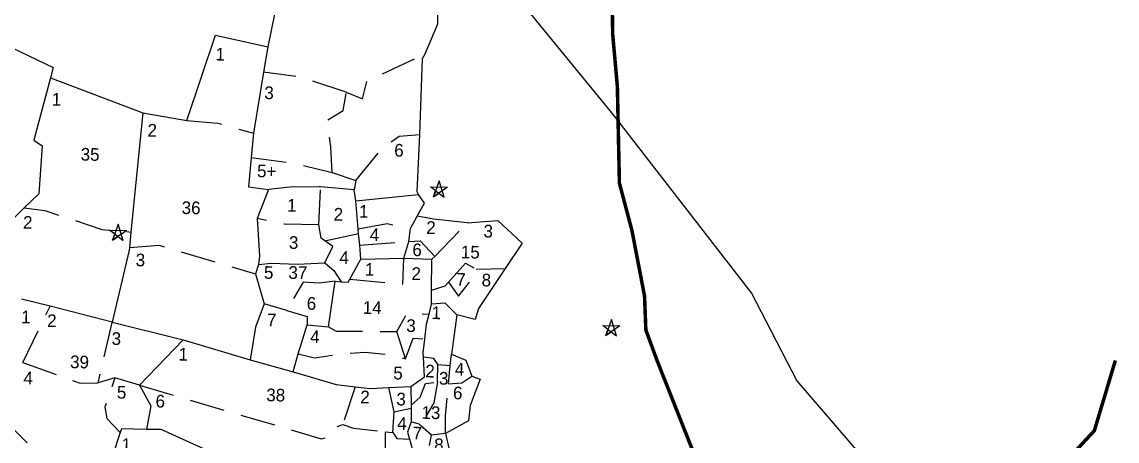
# Model space of a CAD drawing. Header units: metres. Extents: x 291156 to 294456, y 2095569 to 2100949.
# Drawn here: x 292436 to 293211, y 2099985 to 2100282 of the extents above; entities that cross this region are included whole.
import ezdxf
from ezdxf.enums import TextEntityAlignment as Align

# ---------------------------------------------------------------- set-up
doc = ezdxf.new("R2010")
doc.units = ezdxf.units.M
doc.header["$MEASUREMENT"] = 0
doc.linetypes.add('DASHED', pattern=[0.75, 0.5, -0.25])
doc.linetypes.add('DIVIDE', pattern=[1.25, 0.5, -0.25, 0, -0.25, 0, -0.25])
for name, color, linetype in [('OFF', 1, 'Continuous'), ('POLY_PARCEL', 6, 'Continuous'), ('POLY_SUBPARCEL', 6, 'DASHED'), ('SYM_STONE', 1, 'Continuous'), ('TEXT_MAPIN', 7, 'Continuous'), ('TEXT_PARCEL', 7, 'Continuous'), ('V_BOUND_LINE', 7, 'Continuous'), ('V_DIVIDE_LINE', 7, 'DIVIDE'), ('VILLAGE BOUNDRY', 15, 'Continuous')]:
    doc.layers.add(name, color=color, linetype=linetype)
doc.styles.add('TEXT_MAP', font='KRDEV050.TTF', dxfattribs={"height": 2.5})

# ---------------------------------------------------------------- blocks, each defined once
blk = doc.blocks.new('STONE_STAR')
for points in [[(-0.607, 0.197), (0.607, 0.197), (-0.376, -0.517), (-0.233, -0.075)], [(0, 0.639), (-0.376, -0.517), (0, -0.244), (0.375, -0.517)]]:
    blk.add_lwpolyline(points, close=True)
blk.add_lwpolyline([(-0.233, -0.075), (0, -0.244)])
blk = doc.blocks.new('DFSS')
at = {"layer": 'OFF'}
for points in [[(2645, 7660.47), (2643.7, 7664.31)], [(2603.81, 7656.9), (2601.44, 7656.1)], [(2650.92, 7650), (2648.91, 7649.68)]]:
    blk.add_lwpolyline(points, dxfattribs=at)
at = {"layer": 'POLY_PARCEL'}
for points in [[(2626.39, 7724.14), (2624.35, 7717.2), (2626.68, 7714.22), (2625.8, 7711.41), (2624.51, 7704.33)], [(2646.87, 7703.83), (2648.56, 7708.11), (2648.48, 7712.21), (2647.36, 7712.69), (2645.83, 7711.81), (2631.51, 7713.18), (2631.53, 7722.58)], [(2613.25, 7693.64), (2617.03, 7705.86), (2624.51, 7704.33)], [(2585.79, 7704.52), (2594.08, 7700.77), (2593.73, 7699.3)], [(2624.51, 7704.33), (2623.99, 7700.72)], [(2646.34, 7692.38), (2646.51, 7703.18), (2646.87, 7703.83)], [(2623.99, 7700.72), (2622.74, 7692.03)], [(2593.73, 7699.3), (2591.56, 7690.38), (2592.77, 7689.63), (2592.45, 7682.79), (2590.43, 7680.73)], [(2593.73, 7699.3), (2606.97, 7694.59)], [(2606.97, 7694.59), (2605.64, 7677.64)], [(2606.97, 7694.59), (2613.25, 7693.64)], [(2622.74, 7692.03), (2622.49, 7688.58)], [(2646.36, 7683.83), (2646.15, 7684.2), (2646.34, 7692.38)], [(2622.49, 7688.58), (2622.18, 7684.39), (2625.06, 7684.1)], [(2625.06, 7684.1), (2623.5, 7679.94)], [(2632.41, 7684.62), (2632.21, 7684.63), (2628.07, 7684.48), (2625.06, 7684.1)], [(2637.21, 7684.29), (2632.41, 7684.62)], [(2637.49, 7682.77), (2637.21, 7684.29)], [(2637.49, 7682.77), (2646.36, 7683.83)], [(2646.24, 7680.77), (2647.23, 7682.61), (2646.36, 7683.83)], [(2637.9, 7678.8), (2637.49, 7682.77)], [(2590.43, 7680.73), (2587.1, 7677.38)], [(2653.35, 7679.94), (2648.56, 7680.4), (2646.24, 7680.77)], [(2653.35, 7679.94), (2657.7, 7680.39), (2661.22, 7677.26), (2658.87, 7673.59)], [(2623.5, 7679.94), (2623.97, 7674.59), (2623.83, 7673.41)], [(2637.97, 7678.1), (2637.9, 7678.8)], [(2605.64, 7677.64), (2605.46, 7675.42)], [(2638.15, 7676.45), (2637.97, 7678.1)], [(2638.35, 7674.49), (2638.15, 7676.45)], [(2605.46, 7675.42), (2605.43, 7675.05), (2603.24, 7664.78)], [(2636.85, 7671.61), (2638.35, 7674.49)], [(2638.35, 7674.49), (2644.44, 7674.73)], [(2644.44, 7674.73), (2648.44, 7674.68)], [(2648.5, 7670.29), (2648.44, 7674.68)], [(2623.83, 7673.41), (2623.44, 7672.09)], [(2658.87, 7673.59), (2655.19, 7667.85), (2654.79, 7666.24), (2652.13, 7666.88)], [(2623.44, 7672.09), (2624.75, 7667.82)], [(2633.97, 7664.79), (2634.8, 7671.26)], [(2634.8, 7671.26), (2635.63, 7671.22)], [(2635.63, 7671.22), (2636.62, 7671.19), (2636.85, 7671.61)], [(2648.53, 7668.31), (2648.5, 7670.29)], [(2624.75, 7667.82), (2623.59, 7664.5), (2622.95, 7659.86)], [(2648.2, 7666.87), (2648.53, 7668.31)], [(2652.13, 7666.88), (2650.44, 7668.49), (2648.53, 7668.31)], [(2594.38, 7666.86), (2590.32, 7667.75)], [(2603.24, 7664.78), (2594.38, 7666.86)], [(2647.67, 7663.32), (2647.87, 7665.45), (2648.2, 7666.87)], [(2652.13, 7666.88), (2651.49, 7661.26)], [(2603.24, 7664.78), (2613.36, 7662.47)], [(2629.73, 7660.86), (2630.92, 7664.98)], [(2630.92, 7664.98), (2633.97, 7664.79)], [(2647.54, 7660.73), (2647.49, 7661.36), (2647.67, 7663.32)], [(2613.36, 7662.47), (2607.3, 7655.93)], [(2613.36, 7662.47), (2622.95, 7659.86)], [(2629.07, 7658.27), (2629.73, 7660.86)], [(2645.86, 7656.56), (2647.77, 7657.94), (2647.54, 7660.73)], [(2651.49, 7661.26), (2653.58, 7660.45), (2654.46, 7658.2)], [(2622.95, 7659.86), (2629.07, 7658.27)], [(2629.07, 7658.27), (2635.21, 7656.6), (2637.92, 7656.34)], [(2654.46, 7658.2), (2655.67, 7657.8), (2654.3, 7654.02), (2654.14, 7651.85), (2650.92, 7650)], [(2607.3, 7655.93), (2608.98, 7653.01), (2608.46, 7649.66)], [(2637.92, 7656.34), (2640.06, 7656.13), (2642.71, 7656.32)], [(2642.71, 7656.32), (2645.86, 7656.56)], [(2645.86, 7656.56), (2645.93, 7653.9)], [(2645.93, 7653.9), (2645.95, 7653.45)], [(2591.57, 7647.4), (2591.34, 7647.56), (2587.33, 7651.33), (2585.92, 7653.37)], [(2645.95, 7653.45), (2646, 7651.51)], [(2646, 7651.51), (2645.52, 7650.06), (2645.83, 7649.06)], [(2608.46, 7649.66), (2604.88, 7649.66), (2604.71, 7649.11)], [(2616.73, 7647.04), (2610.53, 7649.69), (2608.46, 7649.66)], [(2650.92, 7650), (2652.47, 7643.74)], [(2604.71, 7649.11), (2603.66, 7645.66)], [(2645.83, 7649.06), (2646.24, 7647.73)]]:
    blk.add_lwpolyline(points, dxfattribs=at)
at = {"layer": 'POLY_SUBPARCEL', "ltscale": 10, "flags": 128}
for points in [[(2635.79, 7698.15), (2638.09, 7697.26), (2638.67, 7699.75), (2646.87, 7703.83)], [(2635.79, 7698.15), (2629.4, 7700.13), (2623.99, 7700.72)], [(2634, 7686.72), (2633.74, 7690.36), (2633.23, 7694.13), (2635.41, 7695.53), (2635.79, 7698.15)], [(2613.25, 7693.64), (2617.64, 7693.36), (2622.74, 7692.03)], [(2637.39, 7685.63), (2640.9, 7690.1), (2643.4, 7692.08), (2646.34, 7692.38)], [(2622.49, 7688.58), (2628.5, 7687.93), (2634, 7686.72)], [(2634, 7686.72), (2637.39, 7685.63)], [(2637.39, 7685.63), (2637.21, 7684.29)], [(2632.31, 7679.22), (2632.41, 7684.62)], [(2590.43, 7680.73), (2593.35, 7680.41), (2601.52, 7677.93), (2605.64, 7677.64)], [(2645.3, 7678.99), (2646.24, 7680.77)], [(2632.31, 7679.22), (2627.4, 7679.22), (2623.5, 7679.94)], [(2633.17, 7676.99), (2632.67, 7677.33), (2632.31, 7679.22)], [(2637.9, 7678.8), (2641.98, 7679.63), (2645.3, 7678.99)], [(2645.12, 7677.14), (2645.3, 7678.99)], [(2648.83, 7675.1), (2653.35, 7679.94)], [(2633.17, 7676.99), (2637.97, 7678.1)], [(2638.15, 7676.45), (2645.12, 7677.14)], [(2644.44, 7674.73), (2645.12, 7677.14)], [(2645.12, 7677.14), (2646.72, 7677.26), (2648.83, 7675.1)], [(2605.46, 7675.42), (2609.69, 7675.85), (2623.44, 7672.09)], [(2633.26, 7673.84), (2634.33, 7676.21), (2633.17, 7676.99)], [(2636.85, 7671.61), (2644.41, 7671.05), (2644.44, 7674.73)], [(2648.44, 7674.68), (2648.83, 7675.1)], [(2650.87, 7671.5), (2653.23, 7674.25), (2654.77, 7673.42)], [(2623.83, 7673.41), (2625.68, 7673.64)], [(2625.68, 7673.64), (2629.33, 7673.59)], [(2629.33, 7673.59), (2633.26, 7673.84)], [(2633.26, 7673.84), (2634.56, 7672.78), (2635.63, 7671.22)], [(2650.87, 7671.5), (2652.34, 7669.52), (2654, 7671.71), (2654.77, 7673.42)], [(2654.77, 7673.42), (2658.87, 7673.59)], [(2632.51, 7670.93), (2630.23, 7671.06), (2627.99, 7666.98)], [(2634.8, 7671.26), (2632.51, 7670.93)], [(2648.5, 7670.29), (2650.39, 7670.94), (2650.87, 7671.5)], [(2627.99, 7666.98), (2627.99, 7666.98), (2624.75, 7667.82)], [(2590.7, 7658.77), (2594.38, 7666.86)], [(2627.99, 7666.98), (2630.89, 7666.15), (2630.92, 7664.98)], [(2633.97, 7664.79), (2635.06, 7664.19), (2643.7, 7664.31), (2645.12, 7666.97), (2648.2, 7666.87)], [(2590.7, 7658.77), (2598.88, 7656), (2601.44, 7656.1), (2603.24, 7664.78)], [(2629.73, 7660.86), (2632.1, 7660.35), (2636.42, 7661.06), (2639.26, 7661.3), (2642.87, 7661), (2645, 7660.47), (2646.01, 7663.43), (2647.67, 7663.32)], [(2649.61, 7659.77), (2649.04, 7660.6), (2647.54, 7660.73)], [(2651.37, 7659.65), (2651.49, 7661.26)], [(2585.92, 7653.37), (2588.21, 7655.24), (2590.7, 7658.77)], [(2649.61, 7659.77), (2651.37, 7659.65)], [(2649.61, 7657.28), (2649.61, 7659.77)], [(2651.17, 7657.04), (2651.37, 7659.65)], [(2645.93, 7653.9), (2647.18, 7655.05), (2647.89, 7657.03), (2649.61, 7657.28)], [(2649.61, 7657.28), (2649.16, 7654.28), (2647.32, 7651.04)], [(2650.92, 7650), (2650.83, 7652.49), (2651.17, 7657.04)], [(2651.17, 7657.04), (2653.06, 7657.22), (2654.46, 7658.2)], [(2607.3, 7655.93), (2603.81, 7656.9), (2602.46, 7652.68), (2602.78, 7651.08), (2604.71, 7649.11)], [(2607.3, 7655.93), (2633.29, 7648.84), (2634.44, 7649.16), (2635.27, 7650.56), (2636.32, 7650.96)], [(2637.92, 7656.34), (2636.32, 7650.96)], [(2643.54, 7652.88), (2642.71, 7656.32)], [(2643.41, 7649.94), (2643.54, 7652.88)], [(2643.54, 7652.88), (2645.95, 7653.45)], [(2636.32, 7650.96), (2637.85, 7650.45), (2642.32, 7650.04)], [(2647.32, 7651.04), (2647.12, 7651.22), (2646, 7651.51)], [(2648.91, 7649.68), (2647.32, 7651.04)], [(2642.32, 7650.04), (2642.45, 7645.53), (2642.9, 7642.98), (2645.12, 7643.39)], [(2642.32, 7650.04), (2643.41, 7649.94)], [(2643.41, 7649.94), (2643.99, 7649.11), (2645.83, 7649.06)], [(2648.65, 7648.21), (2648.91, 7649.68)]]:
    blk.add_lwpolyline(points, dxfattribs=at)
at = {"layer": 'V_BOUND_LINE', "const_width": 0.5}
blk.add_lwpolyline([(2658.78, 7736.16), (2661.57, 7726.61), (2667.96, 7721.11), (2673.09, 7716.04), (2673.43, 7707.15), (2674.25, 7699.75), (2674.83, 7686.06), (2676.75, 7679.38), (2678.74, 7670.11), (2679.03, 7665.28), (2680.78, 7660.82), (2686.96, 7646.13), (2686.78, 7641.49), (2686.02, 7640.33), (2684.16, 7635.43), (2680.6, 7628.09), (2678.79, 7623.14), (2678.56, 7621.86)], dxfattribs=at)
at = {"layer": 'V_DIVIDE_LINE', "ltscale": 10, "const_width": 0.5, "flags": 128}
blk.add_lwpolyline([(2699.9, 7619.23), (2700.35, 7620.47), (2706.5, 7626.42), (2721.47, 7632.56), (2731.62, 7639.53), (2743, 7652.34), (2745.77, 7662.38)], dxfattribs=at)
at = {"layer": 'SYM_STONE', "xscale": 2, "yscale": 2, "zscale": 2}
for p in [(2649.23, 7684.58), (2603.82, 7677.45), (2674.11, 7665.41)]:
    blk.add_blockref('STONE_STAR', p, dxfattribs=at)
at = {"layer": 'TEXT_MAPIN', "style": 'TEXT_MAP'}
for s, p in [('1', (2617.79, 7703.16)), ('3', (2624.83, 7697.83)), ('1', (2594.67, 7696.26)), ('2', (2608.36, 7692.16)), ('6', (2643.44, 7690.06)), ('5+', (2624.73, 7686.69)), ('1', (2628.4, 7681.92)), ('1', (2638.62, 7681.27)), ('2', (2635.04, 7680.8)), ('2', (2590.96, 7678.7)), ('4', (2640.22, 7677.99)), ('2', (2648.22, 7679.19)), ('3', (2656.36, 7678.85)), ('3', (2628.77, 7676.64)), ('6', (2646.32, 7675.98)), ('3', (2607.07, 7673.7)), ('4', (2635.98, 7674.66)), ('5', (2625.32, 7672.29)), ('1', (2639.64, 7673.05)), ('2', (2646.26, 7672.61)), ('7', (2652.65, 7671.9)), ('8', (2656.24, 7671.89)), ('6', (2631.48, 7668.04)), ('1', (2649.23, 7667.09)), ('7', (2625.89, 7665.58)), ('1', (2590.99, 7665.26)), ('2', (2594.68, 7664.82)), ('3', (2645.68, 7665.19)), ('3', (2603.89, 7662.46)), ('4', (2632.07, 7663.32)), ('1', (2613.45, 7660.44)), ('4', (2652.71, 7659.16)), ('5', (2643.98, 7658.4)), ('2', (2648.52, 7658.8)), ('3', (2650.48, 7657.81)), ('4', (2591.49, 7656.59)), ('5', (2604.8, 7654.83)), ('2', (2639.37, 7654.93)), ('3', (2644.5, 7654.73)), ('6', (2652.52, 7655.77)), ('6', (2610.32, 7653.7)), ('4', (2644.7, 7651.27)), ('7', (2646.91, 7649.94)), ('8', (2650, 7648.35)), ('1', (2605.62, 7647.42))]:
    blk.add_text(s, height=1.8, dxfattribs=at).set_placement(p, align=Align.MIDDLE)
at = {"layer": 'TEXT_PARCEL', "style": 'TEXT_MAP'}
for s, p in [('35', (2599.61, 7688.54)), ('36', (2614.11, 7681.26)), ('15', (2653.88, 7675.8)), ('37', (2629.46, 7672.38)), ('14', (2640.12, 7667.63)), ('39', (2598.74, 7659.03)), ('38', (2626.69, 7654.93)), ('13', (2648.77, 7652.9))]:
    blk.add_text(s, height=1.8, dxfattribs=at).set_placement(p, align=Align.MIDDLE)
blk = doc.blocks.new('gik')
at = {"xscale": 5.178019597347301, "yscale": 5.178019597347301, "zscale": 5.178019597347301, "rotation": 357.9289235990419}
blk.add_blockref('DFSS', (277708.57, 2060879.94), dxfattribs=at)
blk = doc.blocks.new('1')
at = {"xscale": 0.9631521132610575, "yscale": 0.9631521132610575, "zscale": 0.9631521132610575, "rotation": 0.4812645551572004}
blk.add_blockref('gik', (27684.76, 75084.53), dxfattribs=at)

msp = doc.modelspace()

# ---------------------------------------------------------------- linework, layer by layer
at = {"layer": 'VILLAGE BOUNDRY'}
msp.add_lwpolyline([(292866.4, 2099419.65), (292879.49, 2099486.61), (292893.44, 2099614.54), (292899.94, 2099644.96), (292885.63, 2099670.16), (292876.27, 2099700.19), (292902.47, 2099753.33), (293018.81, 2099802.41), (293079.8, 2099862.19), (293098.43, 2099886.36), (293074.51, 2099923.29), (292984.41, 2100028.24), (292952.28, 2100090.31), (292854.5, 2100216.43), (292756.7, 2100336.38), (292745, 2100373.14), (292622.97, 2100415.64), (292567.95, 2100456.07), (292539.4, 2100510.14), (292515.15, 2100522.66), (292487.27, 2100557.13), (292430.74, 2100597.02)], dxfattribs=at)

# ---------------------------------------------------------------- block references
at = {"rotation": 0.3671123404607279}
msp.add_blockref('1', (13444.4, -1814.7), dxfattribs=at)

doc.saveas('drawing.dxf')
